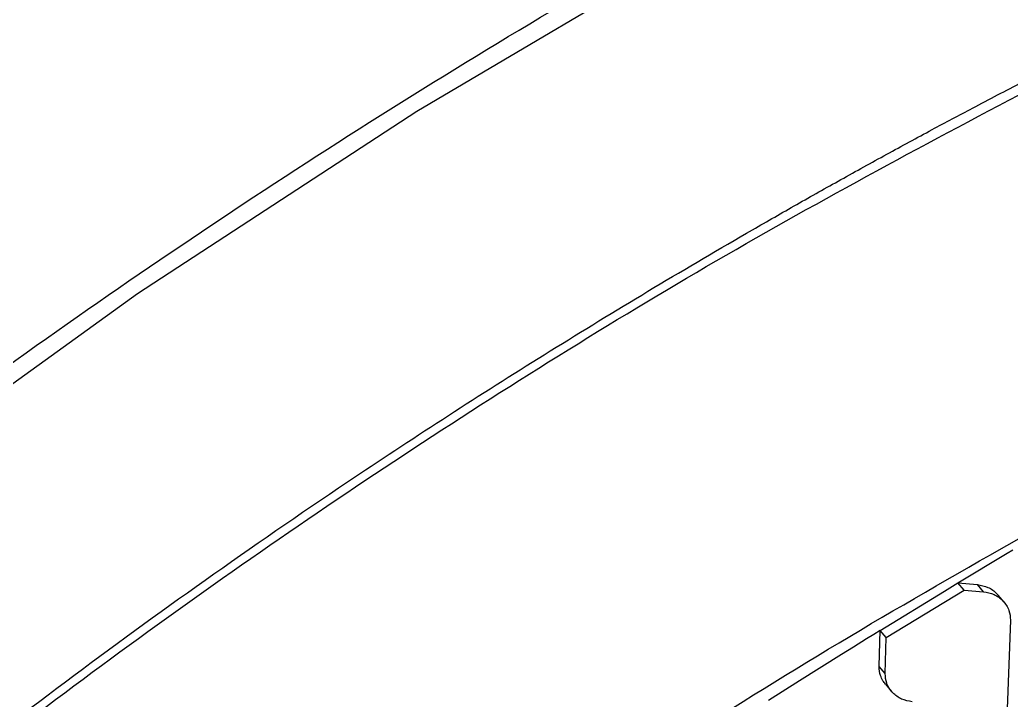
# Model space of a CAD drawing. Extents: x 0 to 84, y -21 to 126.
# Drawn here: x 10.946 to 12.819, y 69.217 to 70.503 of the extents above; entities that cross this region are included whole.
import ezdxf

# ---------------------------------------------------------------- set-up
doc = ezdxf.new("R2010")
doc.units = 0
doc.header["$MEASUREMENT"] = 0
doc.layers.add('1', color=4, linetype='Continuous')

# ---------------------------------------------------------------- blocks, each defined once
blk = doc.blocks.new('PRODIGY')
at = {"layer": '1', "color": 3, "linetype": 'Continuous', "lineweight": 25}
for p, q in [((12.7182, 69.4386), (12.8115, 69.4944)), ((12.8115, 69.4944), (12.822, 69.5007)), ((12.693, 69.423), (12.7183, 69.4383)), ((12.7182, 69.4384), (12.7552, 69.4353)), ((12.73, 69.4248), (12.7185, 69.4384)), ((12.7666, 69.4218), (12.7552, 69.4353)), ((12.5715, 69.3487), (12.693, 69.423)), ((12.5828, 69.3351), (12.73, 69.4248)), ((12.73, 69.4248), (12.7666, 69.4218)), ((12.8058, 69.4017), (12.7944, 69.4152)), ((12.8179, 69.3681), (12.8117, 69.2002)), ((12.5209, 69.3178), (12.5456, 69.3331)), ((12.5456, 69.3331), (12.5596, 69.3418)), ((12.5596, 69.3418), (12.5713, 69.349)), ((12.5695, 69.2805), (12.5714, 69.3489)), ((12.5828, 69.3351), (12.5714, 69.3486)), ((12.5809, 69.267), (12.5828, 69.3351)), ((12.4986, 69.3039), (12.5209, 69.3178)), ((12.419, 69.2539), (12.4986, 69.3039)), ((12.5809, 69.267), (12.5695, 69.2805)), ((12.3607, 69.2169), (12.419, 69.2539)), ((12.5817, 69.2468), (12.5931, 69.2334))]:
    blk.add_line(p, q, dxfattribs=at)
at = {"layer": '1', "color": 3, "linetype": 'Continuous', "lineweight": 25, "flags": 128}
blk.add_lwpolyline([(10.6626, 69.6207), (11.1688, 69.9852), (11.6964, 70.3298), (12.2387, 70.6509)], dxfattribs=at)
at = {"layer": '1', "color": 3, "linetype": 'Continuous', "lineweight": 25}
for points, knots in [([(12.6114, 71.7194), (12.532, 71.6749), (12.3846, 71.5923), (12.1829, 71.4732), (12.0152, 71.3717), (11.879, 71.2871), (11.6569, 71.1468), (11.2257, 70.8633), (10.6189, 70.4274), (9.9528, 69.8955), (9.3686, 69.3815), (8.8371, 68.871), (8.3554, 68.3694), (7.9804, 67.9458), (7.7026, 67.6129), (7.5189, 67.3848), (7.3781, 67.2038), (7.2699, 67.0614), (7.1807, 66.9419), (7.0721, 66.7935), (6.9451, 66.6155), (6.8, 66.4069), (6.6999, 66.2559), (6.6465, 66.1754)], [0, 0, 0, 0, 0.033203, 0.061622, 0.085458, 0.10469, 0.120114, 0.181266, 0.292931, 0.392551, 0.492182, 0.576755, 0.661373, 0.745916, 0.78311, 0.81961, 0.852831, 0.866767, 0.884898, 0.907264, 0.933869, 0.964716, 1, 1, 1, 1]), ([(6.7131, 66.1272), (6.8663, 66.353), (7.1723, 66.804), (7.6724, 67.4508), (8.201, 68.0742), (8.7599, 68.6716), (9.3135, 69.2106), (9.855, 69.6952), (10.3799, 70.1293), (10.9222, 70.5429), (11.4818, 70.9341), (12.0558, 71.3048), (12.4511, 71.5312), (12.6488, 71.6444)], [0, 0, 0, 0, 0.100069, 0.199912, 0.299747, 0.399786, 0.499826, 0.583023, 0.66622, 0.749552, 0.833045, 0.916506, 1, 1, 1, 1]), ([(9.146, 69.2338), (9.1665, 69.2542), (9.2072, 69.2949), (9.2684, 69.3552), (9.3292, 69.4148), (9.3896, 69.4735), (9.4497, 69.5313), (9.5094, 69.5884), (9.5687, 69.6446), (9.6276, 69.7), (9.6861, 69.7545), (9.7443, 69.8083), (9.802, 69.8612), (9.8592, 69.9134), (9.9161, 69.9647), (9.9725, 70.0153), (10.0285, 70.0651), (10.084, 70.1141), (10.1391, 70.1623), (10.1937, 70.2098), (10.2479, 70.2565), (10.3016, 70.3025), (10.3549, 70.3477), (10.4077, 70.3921), (10.46, 70.4358), (10.5118, 70.4788), (10.5631, 70.5211), (10.6139, 70.5626), (10.6641, 70.6034), (10.7139, 70.6434), (10.7632, 70.6828), (10.8119, 70.7214), (10.8601, 70.7593), (10.9077, 70.7965), (10.9548, 70.833), (11.0014, 70.8688), (11.0474, 70.904), (11.0928, 70.9384), (11.1377, 70.9722), (11.182, 71.0053), (11.2257, 71.0378), (11.2689, 71.0696), (11.3116, 71.1008), (11.3536, 71.1313), (11.3951, 71.1612), (11.4361, 71.1905), (11.4764, 71.2192), (11.5162, 71.2473), (11.5553, 71.2747), (11.5939, 71.3016), (11.6319, 71.3279), (11.6693, 71.3535), (11.7061, 71.3786), (11.7423, 71.4032), (11.7779, 71.4271), (11.8129, 71.4505), (11.8472, 71.4734), (11.881, 71.4957), (11.9141, 71.5174), (11.936, 71.5317), (11.9468, 71.5387)], [0, 0, 0, 0, 0.023867, 0.047505, 0.070913, 0.094091, 0.117038, 0.139754, 0.162238, 0.184489, 0.206506, 0.228287, 0.249833, 0.271143, 0.29222, 0.313064, 0.333676, 0.354056, 0.374206, 0.394124, 0.413811, 0.433266, 0.452488, 0.471479, 0.490236, 0.508759, 0.527049, 0.545103, 0.562923, 0.580507, 0.597856, 0.614968, 0.631844, 0.648484, 0.664887, 0.681053, 0.696983, 0.712677, 0.728138, 0.743367, 0.758364, 0.773131, 0.787669, 0.801978, 0.816058, 0.829911, 0.843535, 0.856933, 0.870103, 0.883046, 0.895763, 0.908252, 0.920515, 0.93255, 0.944359, 0.955941, 0.967296, 0.978425, 0.989326, 1, 1, 1, 1]), ([(7.3347, 65.8858), (7.4677, 66.1007), (7.7338, 66.5307), (8.1731, 67.1494), (8.643, 67.743), (9.145, 68.3063), (9.6773, 68.8378), (10.2429, 69.334), (10.8394, 69.7966), (11.4638, 70.2248), (12.1102, 70.6219), (12.5576, 70.8571), (12.7814, 70.9748)], [0, 0, 0, 0, 0.100262, 0.200594, 0.300842, 0.400493, 0.499762, 0.599107, 0.699009, 0.799378, 0.89967, 1, 1, 1, 1]), ([(7.9017, 65.7551), (7.9103, 65.769), (7.9327, 65.8051), (7.9734, 65.8711), (8.0208, 65.9476), (8.0676, 66.0225), (8.108, 66.0862), (8.147, 66.1462), (8.1867, 66.2066), (8.2594, 66.3157), (8.3648, 66.47), (8.5411, 66.7186), (8.762, 67.0135), (9.0484, 67.3703), (9.3638, 67.7356), (9.7114, 68.1047), (10.1056, 68.4878), (10.5546, 68.8821), (11.0629, 69.2814), (11.5347, 69.6133), (11.9594, 69.8864), (12.2332, 70.0504), (12.4138, 70.1537), (12.4983, 70.2013), (12.5835, 70.2483), (12.6665, 70.2935), (12.7519, 70.3391), (12.8362, 70.3828), (12.8948, 70.4132), (12.9219, 70.4272)], [0, 0, 0, 0, 0.0070154, 0.0183633, 0.0334229, 0.0458502, 0.0564362, 0.0659719, 0.0767348, 0.0876127, 0.1225496, 0.1573381, 0.2190684, 0.2814673, 0.3546836, 0.4272194, 0.5001153, 0.5918224, 0.6850474, 0.7791456, 0.8408839, 0.9031276, 0.9169639, 0.9307217, 0.945004, 0.9589917, 0.971501, 0.9868277, 1, 1, 1, 1]), ([(7.9164, 65.7461), (8.0394, 65.9433), (8.2852, 66.3374), (8.6932, 66.9027), (9.128, 67.4459), (9.591, 67.9625), (10.0829, 68.4482), (10.6026, 68.9028), (11.1499, 69.3269), (11.7222, 69.7203), (12.3146, 70.0864), (12.7249, 70.3035), (12.93, 70.412)], [0, 0, 0, 0, 0.100345, 0.20059, 0.300906, 0.400755, 0.500092, 0.599381, 0.699069, 0.799349, 0.899659, 1, 1, 1, 1]), ([(8.684, 65.5752), (8.8226, 65.7863), (9.0999, 66.2086), (9.5651, 66.8073), (10.0648, 67.377), (10.6018, 67.9117), (11.1739, 68.4082), (11.7778, 68.8647), (12.4078, 69.2848), (12.8484, 69.5306), (13.0687, 69.6535)], [0, 0, 0, 0, 0.125001, 0.250001, 0.375003, 0.499997, 0.624991, 0.749994, 0.874996, 1, 1, 1, 1]), ([(12.7552, 69.4353), (12.762, 69.434), (12.7757, 69.4312), (12.7886, 69.4225), (12.7934, 69.416), (12.7942, 69.415)], [0, 0, 0, 0, 0.452209, 0.916946, 1, 1, 1, 1]), ([(12.7666, 69.4218), (12.7735, 69.4204), (12.7874, 69.4178), (12.8045, 69.4049), (12.8162, 69.3877), (12.8173, 69.3743), (12.8179, 69.3681)], [0, 0, 0, 0, 0.251447, 0.50216, 0.770316, 1, 1, 1, 1]), ([(12.5819, 69.247), (12.5801, 69.2492), (12.5761, 69.254), (12.5708, 69.2652), (12.57, 69.2746), (12.5695, 69.2805)], [0, 0, 0, 0, 0.2277922, 0.5194561, 1, 1, 1, 1]), ([(12.632, 69.2136), (12.6251, 69.2149), (12.6113, 69.2175), (12.5942, 69.2303), (12.5826, 69.2475), (12.5814, 69.2609), (12.5809, 69.267)], [0, 0, 0, 0, 0.251064, 0.50174, 0.772403, 1, 1, 1, 1])]:
    blk.add_open_spline(points, degree=3, knots=knots, dxfattribs=at)

msp = doc.modelspace()

# ---------------------------------------------------------------- block references
at = {"layer": '1'}
msp.add_blockref('PRODIGY', (0, 0), dxfattribs=at)

doc.saveas('drawing.dxf')
